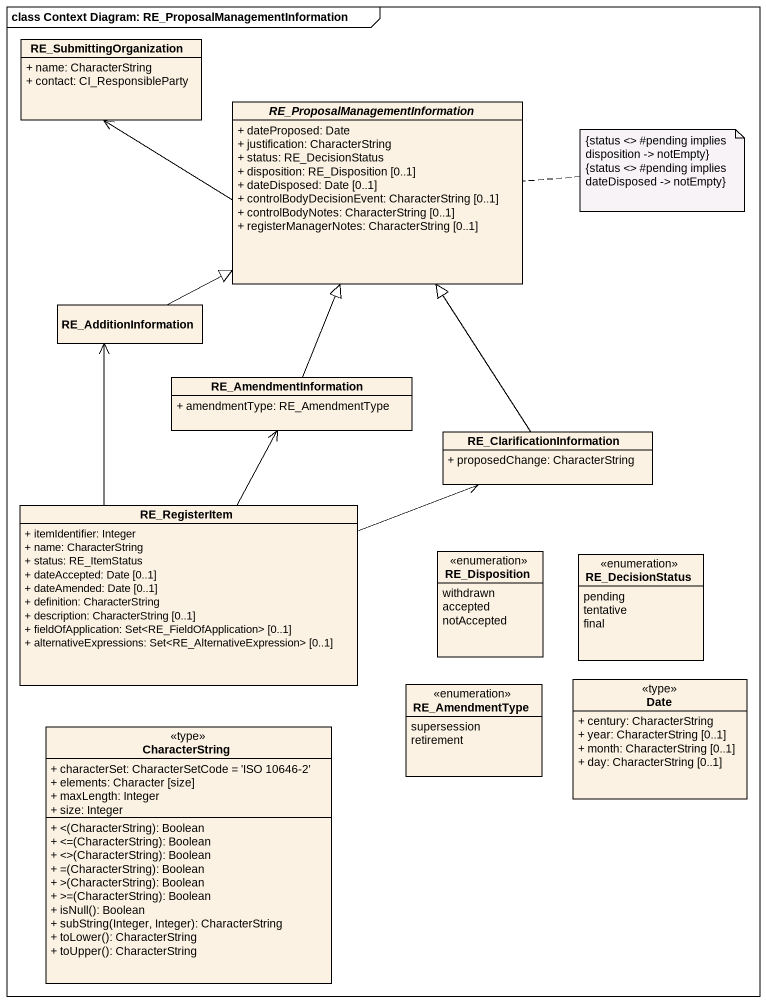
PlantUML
@startuml
mainframe class Context Diagram: RE_ProposalManagementInformation
hide circle
hide empty members
skinparam classAttributeIconSize 0
class RE_SubmittingOrganization {
  + name: CharacterString
  + contact: CI_ResponsibleParty
}
abstract class "RE_ProposalManagementInformation" as RE_ProposalManagementInforma {
  + dateProposed: Date
  + justification: CharacterString
  + status: RE_DecisionStatus
  + disposition: RE_Disposition [0..1]
  + dateDisposed: Date [0..1]
  + controlBodyDecisionEvent: CharacterString [0..1]
  + controlBodyNotes: CharacterString [0..1]
  + registerManagerNotes: CharacterString [0..1]
}
class RE_AdditionInformation
class RE_AmendmentInformation {
  + amendmentType: RE_AmendmentType
}
class RE_ClarificationInformation {
  + proposedChange: CharacterString
}
class RE_RegisterItem {
  + itemIdentifier: Integer
  + name: CharacterString
  + status: RE_ItemStatus
  + dateAccepted: Date [0..1]
  + dateAmended: Date [0..1]
  + definition: CharacterString
  + description: CharacterString [0..1]
  + fieldOfApplication: Set<RE_FieldOfApplication> [0..1]
  + alternativeExpressions: Set<RE_AlternativeExpression> [0..1]
}
enum RE_Disposition {
  withdrawn
  accepted
  notAccepted
}
enum RE_DecisionStatus {
  pending
  tentative
  final
}
class Date <<type>> {
  + century: CharacterString
  + year: CharacterString [0..1]
  + month: CharacterString [0..1]
  + day: CharacterString [0..1]
}
class CharacterString <<type>> {
  + characterSet: CharacterSetCode = 'ISO 10646-2'
  + elements: Character [size]
  + maxLength: Integer
  + size: Integer
  + <(CharacterString): Boolean
  + <=(CharacterString): Boolean
  + <>(CharacterString): Boolean
  + =(CharacterString): Boolean
  + >(CharacterString): Boolean
  + >=(CharacterString): Boolean
  + isNull(): Boolean
  + subString(Integer, Integer): CharacterString
  + toLower(): CharacterString
  + toUpper(): CharacterString
}
enum RE_AmendmentType {
  supersession
  retirement
}
RE_SubmittingOrganization <-right- RE_ProposalManagementInforma
RE_AdditionInformation -right-|> RE_ProposalManagementInforma
RE_AmendmentInformation -up-|> RE_ProposalManagementInforma
RE_ClarificationInformation -up-|> RE_ProposalManagementInforma
RE_RegisterItem -up-> RE_AdditionInformation
RE_RegisterItem -up-> RE_AmendmentInformation
RE_RegisterItem -right-> RE_ClarificationInformation
note right of RE_ProposalManagementInforma
  {status <> #pending implies
  disposition -> notEmpty}
  {status <> #pending implies
  dateDisposed -> notEmpty}
end note
@enduml
